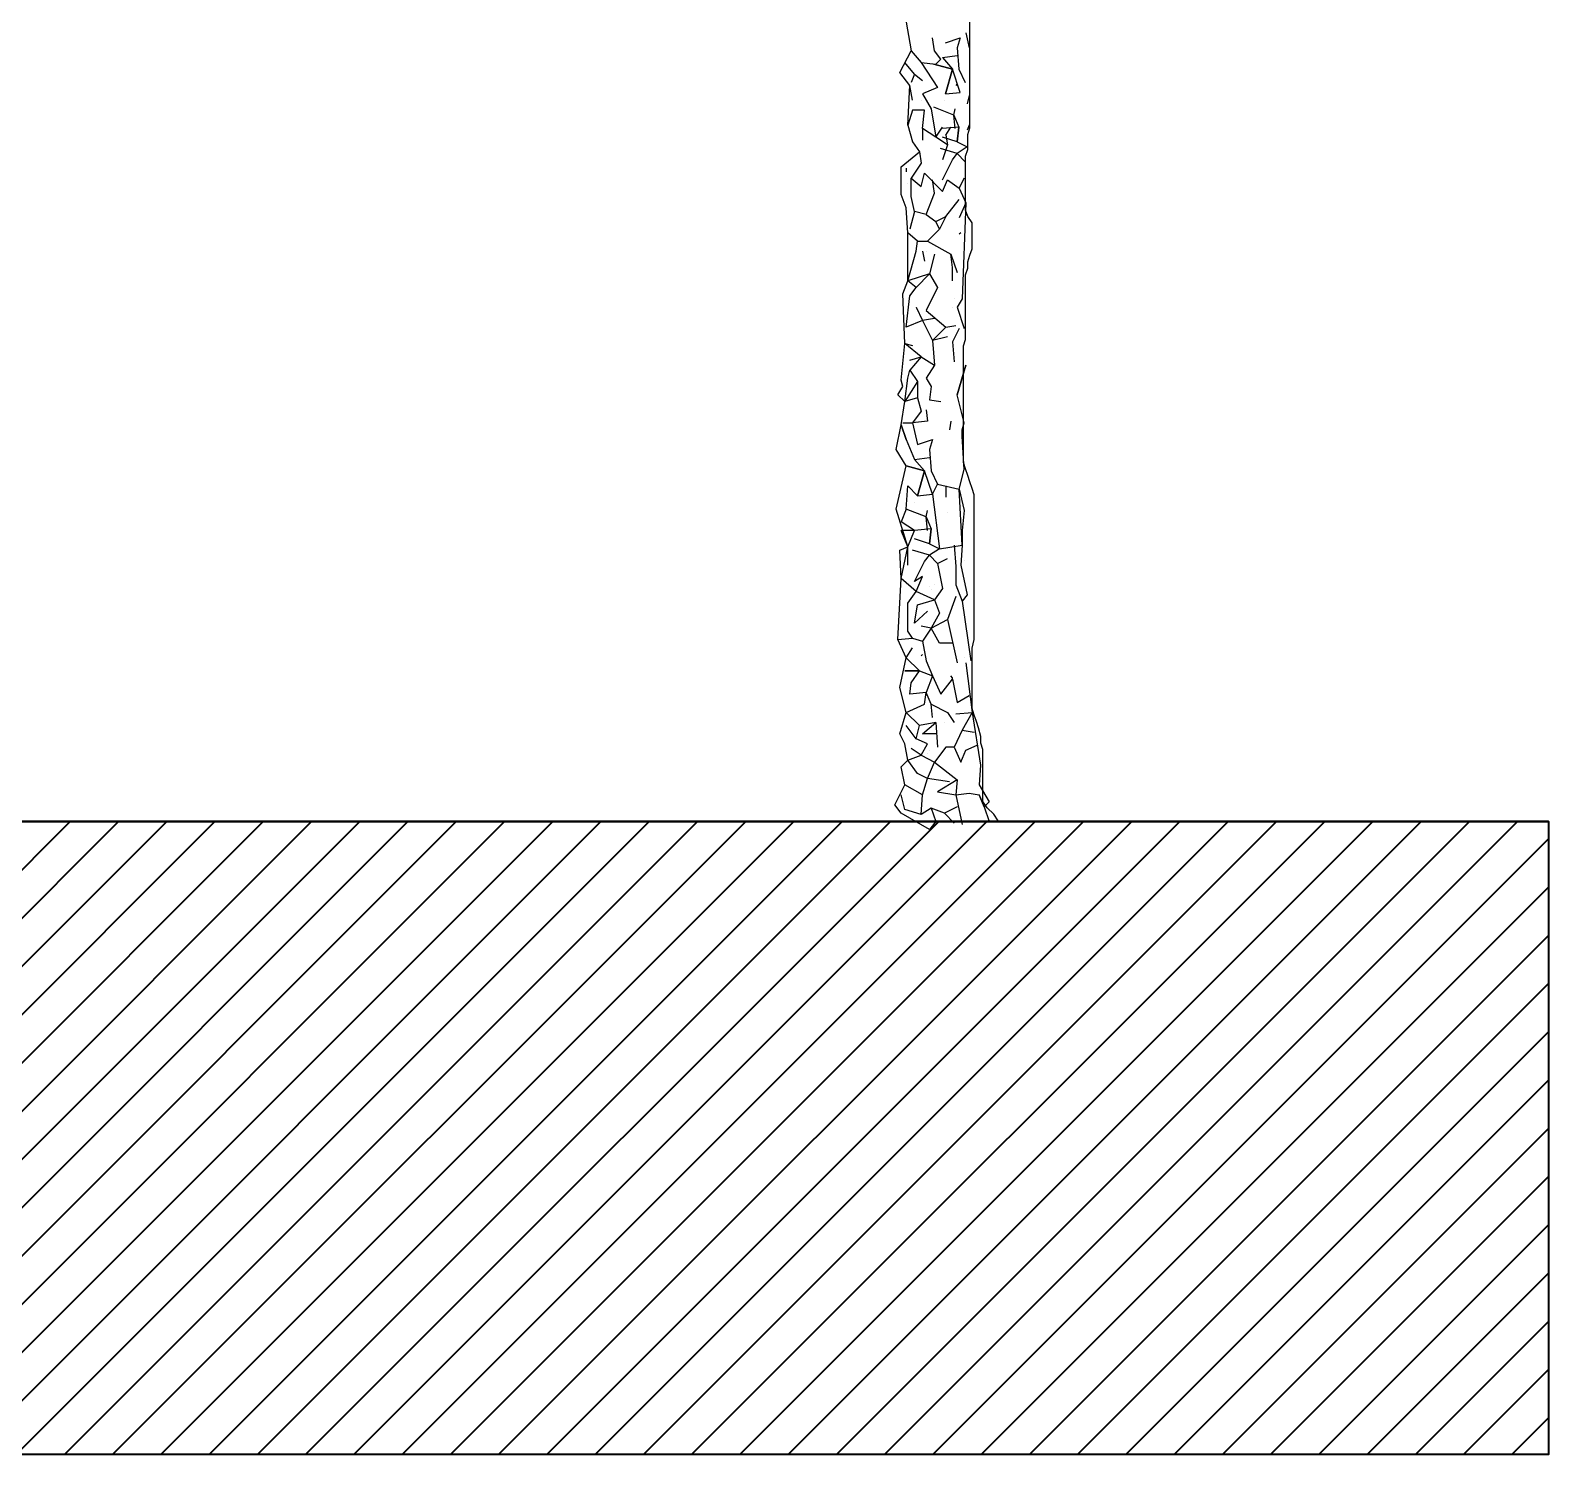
# Model space of a CAD drawing. Header units: inches. Extents: x -422522 to 22891, y -2973 to 414515.
# Drawn here: x 1369 to 1925, y -2807 to -2285 of the extents above; entities that cross this region are included whole.
import ezdxf

# ---------------------------------------------------------------- set-up
doc = ezdxf.new("R2010")
doc.units = ezdxf.units.IN
doc.header["$MEASUREMENT"] = 0
doc.layers.get('0').update_dxf_attribs({"lineweight": 40})
doc.layers.add('pino marittimo', color=7, linetype='Continuous')

# ---------------------------------------------------------------- blocks, each defined once
blk = doc.blocks.new('alberello')
at = {"layer": 'pino marittimo'}
for p, q in [((152.8933, -4.479), (152.9169, -4.6116)), ((153.1168, -4.5462), (153.1296, -4.6007)), ((152.8751, -4.6916), (152.9169, -4.6116)), ((152.9169, -4.6116), (152.9533, -4.6553)), ((153.0023, -4.6116), (152.9951, -4.5644)), ((153.026, -4.6425), (153.0023, -4.6116)), ((153.0423, -4.5826), (153.0968, -4.5644)), ((153.0968, -4.5644), (153.0859, -4.6007)), ((153.0859, -4.6007), (153.0914, -4.6789)), ((152.9296, -4.6971), (152.8933, -4.6553)), ((152.9533, -4.6553), (153.0078, -4.6607)), ((152.9533, -4.6553), (153.0132, -4.7461)), ((153.0678, -4.6789), (153.0005, -4.6607)), ((153.0005, -4.6607), (153.0678, -4.6789)), ((153.0078, -4.6607), (153.026, -4.6425)), ((153.0314, -4.6371), (153.0859, -4.6298)), ((153.0314, -4.6371), (153.0678, -4.6789)), ((152.9115, -4.7389), (152.8751, -4.6916)), ((152.9296, -4.6971), (152.9169, -4.728)), ((152.9296, -4.6971), (152.9296, -4.6971)), ((152.9296, -4.6971), (152.9587, -4.7207)), ((153.0423, -4.7698), (153.0678, -4.6789)), ((153.0678, -4.6789), (153.0423, -4.7698)), ((153.0968, -4.7643), (153.0678, -4.6789)), ((153.0914, -4.6789), (153.115, -4.728)), ((152.9042, -4.8843), (152.9115, -4.7389)), ((152.9224, -4.7934), (152.9115, -4.7389)), ((153.0132, -4.7461), (152.9587, -4.7698)), ((152.9587, -4.7698), (152.9896, -4.8243)), ((153.0423, -4.7698), (153.0968, -4.7643)), ((153.0859, -4.7334), (153.0805, -4.7389)), ((153.1296, -4.7752), (153.1223, -4.8061)), ((152.9224, -4.8297), (152.9042, -4.8843)), ((152.966, -4.8297), (152.9224, -4.8297)), ((152.9533, -4.7934), (152.9533, -4.7934)), ((152.9587, -4.897), (152.966, -4.8297)), ((152.9896, -4.8243), (153.0078, -4.9279)), ((153.0732, -4.8479), (153.0005, -4.8188)), ((153.0387, -4.7934), (153.0387, -4.7934)), ((153.0732, -4.8479), (153.0787, -4.8243)), ((152.9042, -4.8843), (152.9224, -4.946)), ((153.0078, -4.9279), (153.0314, -4.8915)), ((153.0914, -4.8915), (153.0314, -4.897)), ((153.0441, -4.9206), (153.0623, -4.8915)), ((153.0787, -4.897), (153.0732, -4.8479)), ((153.0732, -4.8479), (153.0914, -4.8915)), ((153.0859, -4.946), (153.0914, -4.8915)), ((153.0914, -4.8915), (153.0859, -4.946)), ((153.1296, -4.8843), (153.1223, -4.9024)), ((152.9224, -4.946), (152.9478, -4.9824)), ((153.0078, -4.9279), (152.9587, -4.897)), ((152.9587, -4.897), (152.9587, -4.9388)), ((153.0496, -4.9569), (153.0078, -4.9279)), ((153.0859, -4.946), (153.0314, -4.9279)), ((153.0441, -4.9206), (153.0496, -4.9569)), ((153.0859, -4.946), (153.1223, -4.9642)), ((152.8806, -5.0369), (152.9478, -4.9824)), ((152.9478, -4.9824), (152.9533, -5.0242)), ((153.0859, -4.9878), (153.0241, -4.9697)), ((153.0496, -4.9569), (153.0314, -5.0115)), ((153.0678, -5.0115), (153.0859, -4.9878)), ((153.1223, -4.9642), (153.0859, -4.9878)), ((153.0859, -4.9878), (153.115, -5.0187)), ((152.8806, -5.1387), (152.8806, -5.0369)), ((152.8987, -5.0424), (152.8987, -5.0551)), ((152.9533, -5.0242), (152.9169, -5.0787)), ((152.9533, -5.1096), (152.966, -5.0605)), ((152.966, -5.0605), (153.0314, -5.1278)), ((153.0314, -5.0842), (153.0678, -5.0115)), ((152.9042, -5.0969), (152.9042, -5.0969)), ((152.9169, -5.0787), (152.9533, -5.1096)), ((152.9169, -5.146), (152.9169, -5.0787)), ((153.0023, -5.1332), (152.9951, -5.0842)), ((153.0314, -5.1278), (153.0496, -5.0842)), ((153.0496, -5.0842), (153.0932, -5.1151)), ((153.0932, -5.1151), (153.1114, -5.0787)), ((153.1114, -5.0787), (153.0932, -5.1151)), ((153.0932, -5.1151), (153.1168, -5.1696)), ((152.8987, -5.1878), (152.8806, -5.1387)), ((152.9296, -5.2005), (152.9169, -5.146)), ((152.9714, -5.2114), (153.0023, -5.1332)), ((153.0441, -5.2187), (153.0932, -5.1569)), ((153.1168, -5.1696), (153.0932, -5.2241)), ((153.1168, -5.1696), (153.1041, -5.5204)), ((152.9042, -5.2786), (152.8987, -5.1878)), ((152.9296, -5.2005), (152.9115, -5.2659)), ((152.9714, -5.2114), (152.9296, -5.2005)), ((152.9714, -5.2114), (153.0078, -5.2368)), ((153.0078, -5.2368), (153.0441, -5.2187)), ((153.0441, -5.2187), (153.0205, -5.2659)), ((152.9042, -5.4549), (152.9042, -5.2786)), ((152.9405, -5.3095), (152.9042, -5.2786)), ((153.0205, -5.2659), (152.9769, -5.3095)), ((153.0205, -5.2659), (153.0078, -5.2368)), ((153.0987, -5.2786), (153.0932, -5.2841)), ((152.9351, -5.3459), (152.9405, -5.3095)), ((152.9405, -5.3095), (152.9769, -5.3095)), ((152.9769, -5.3095), (153.0623, -5.3568)), ((152.9042, -5.4549), (152.9351, -5.3459)), ((152.9587, -5.3459), (152.966, -5.3822)), ((152.9714, -5.3459), (152.9714, -5.3459)), ((153.0023, -5.3568), (152.9842, -5.4295)), ((153.0678, -5.4059), (153.0623, -5.3568)), ((153.0623, -5.3568), (153.0859, -5.424)), ((152.9842, -5.4295), (152.9042, -5.4549)), ((152.9351, -5.4786), (152.9842, -5.4295)), ((152.9842, -5.4295), (153.0132, -5.4786)), ((153.0678, -5.4549), (153.0678, -5.4059)), ((152.886, -5.5022), (152.9042, -5.4549)), ((152.8933, -5.6839), (152.886, -5.5022)), ((152.9351, -5.4786), (152.9042, -5.4549)), ((152.9115, -5.5095), (152.9351, -5.4786)), ((153.0132, -5.4786), (152.9714, -5.564)), ((152.8987, -5.624), (152.9115, -5.5095)), ((152.9351, -5.5513), (152.9351, -5.5513)), ((152.9351, -5.5513), (152.9587, -5.6003)), ((153.0678, -5.5513), (153.0678, -5.5513)), ((153.075, -5.5204), (153.075, -5.5204)), ((153.1041, -5.5204), (153.0859, -5.5513)), ((153.0859, -5.5513), (153.1114, -5.6294)), ((152.9587, -5.6003), (152.8987, -5.624)), ((153.0023, -5.5931), (152.9587, -5.6003)), ((152.9587, -5.6003), (152.9951, -5.673)), ((152.9714, -5.564), (153.0441, -5.624)), ((153.0441, -5.624), (152.9951, -5.673)), ((153.0496, -5.6603), (152.9951, -5.673)), ((152.9951, -5.673), (153.0023, -5.7639)), ((153.0441, -5.624), (153.0805, -5.6185)), ((153.0932, -5.6294), (153.0678, -5.6785)), ((152.8806, -5.8184), (152.8933, -5.6839)), ((152.9533, -5.733), (152.8933, -5.6839)), ((152.8933, -5.6839), (152.9224, -5.6912)), ((153.0678, -5.6785), (153.075, -5.7512)), ((152.9042, -5.8111), (152.9115, -5.7821)), ((152.9115, -5.7457), (152.9533, -5.733)), ((152.9533, -5.733), (152.9115, -5.7821)), ((152.9115, -5.7821), (152.9405, -5.8239)), ((152.9533, -5.733), (153.0023, -5.7639)), ((153.0023, -5.7639), (152.9714, -5.8111)), ((153.0859, -5.8729), (153.1168, -5.7639)), ((153.1168, -5.7639), (153.0859, -5.8729)), ((152.886, -5.842), (152.8806, -5.8184)), ((152.8933, -5.8966), (152.9042, -5.8111)), ((152.9405, -5.8239), (152.8933, -5.8966)), ((152.9405, -5.8239), (152.9405, -5.8838)), ((152.9714, -5.8111), (152.9896, -5.842)), ((152.8678, -5.8729), (152.886, -5.842)), ((152.8933, -5.8966), (152.8678, -5.8729)), ((152.9405, -5.8838), (152.8933, -5.8966)), ((152.9405, -5.8838), (152.9533, -5.9329)), ((152.9896, -5.842), (152.9842, -5.8911)), ((152.9842, -5.8911), (153.026, -5.8966)), ((153.1114, -5.9747), (153.0859, -5.8729)), ((152.8806, -5.982), (152.8933, -5.8966)), ((152.9533, -5.9329), (152.9224, -5.9747)), ((152.9714, -5.9275), (152.9769, -5.9693)), ((152.8624, -6.0729), (152.8806, -5.982)), ((152.8987, -6.0365), (152.8806, -5.982)), ((152.8806, -5.982), (152.8987, -6.0365)), ((152.886, -5.9747), (152.9224, -5.9747)), ((152.9769, -5.9693), (152.9224, -5.9747)), ((152.9224, -5.9747), (152.9405, -6.0547)), ((153.0623, -5.9693), (153.0569, -6.0002)), ((153.1041, -6.0002), (153.1114, -5.9747)), ((153.1041, -6.0238), (153.1041, -6.0002)), ((152.8987, -6.0365), (152.9296, -6.1092)), ((152.9405, -6.0547), (152.9951, -6.0365)), ((152.9951, -6.0365), (152.9842, -6.0729)), ((153.1114, -6.1456), (153.1041, -6.0238)), ((152.8987, -6.1328), (152.8624, -6.0729)), ((152.9296, -6.1092), (152.9842, -6.1019)), ((152.9296, -6.1092), (152.966, -6.151)), ((152.9842, -6.0729), (152.9896, -6.151)), ((152.8624, -6.291), (152.8987, -6.1328)), ((152.966, -6.151), (152.8987, -6.1328)), ((152.8987, -6.1328), (152.966, -6.151)), ((152.9405, -6.2419), (152.966, -6.151)), ((152.966, -6.151), (152.9405, -6.2419)), ((152.9951, -6.2364), (152.966, -6.151)), ((152.9896, -6.151), (153.0132, -6.2001)), ((153.0932, -6.2183), (153.1114, -6.1456)), ((152.8987, -6.291), (152.9042, -6.2055)), ((152.9042, -6.2055), (152.9405, -6.2419)), ((152.9951, -6.2364), (153.0132, -6.2001)), ((153.0132, -6.2001), (153.0932, -6.2183)), ((153.0441, -6.2055), (153.0441, -6.2473)), ((153.0932, -6.2183), (153.1114, -6.2964)), ((153.1041, -6.4236), (153.0932, -6.2183)), ((152.9296, -6.2655), (152.9296, -6.2655)), ((152.9405, -6.2419), (152.9951, -6.2364)), ((152.9951, -6.2364), (153.0205, -6.4363)), ((152.9042, -6.4291), (152.8624, -6.291)), ((152.8987, -6.291), (152.8806, -6.3382)), ((152.9296, -6.3691), (152.8806, -6.3382)), ((152.9714, -6.32), (152.8987, -6.291)), ((152.8987, -6.291), (152.8987, -6.291)), ((152.9714, -6.32), (152.9769, -6.2964)), ((152.9769, -6.3691), (152.9714, -6.32)), ((152.9714, -6.32), (152.9896, -6.3637)), ((153.0496, -6.3019), (153.0496, -6.3019)), ((153.1114, -6.2964), (153.1041, -6.3691)), ((152.9296, -6.3691), (152.8806, -6.3691)), ((152.9042, -6.4291), (152.8806, -6.3691)), ((152.9042, -6.4291), (152.9296, -6.3691)), ((152.9896, -6.3637), (152.9296, -6.3691)), ((152.9842, -6.4182), (152.9896, -6.3637)), ((152.9896, -6.3637), (152.9842, -6.4182)), ((153.1041, -6.3691), (153.1041, -6.4236)), ((152.8751, -6.4418), (152.9042, -6.4291)), ((152.8806, -6.5454), (152.8751, -6.4418)), ((152.8806, -6.5454), (152.9042, -6.4291)), ((152.9042, -6.4963), (152.9042, -6.4291)), ((152.9842, -6.46), (152.9224, -6.4418)), ((152.9842, -6.4182), (152.9296, -6.4)), ((152.9842, -6.4182), (153.0205, -6.4363)), ((153.0205, -6.4363), (152.9842, -6.46)), ((153.0205, -6.4363), (153.1041, -6.4236)), ((153.075, -6.4236), (153.0805, -6.5018)), ((153.1041, -6.4236), (153.0987, -6.4963)), ((152.9296, -6.5563), (152.966, -6.4836)), ((152.966, -6.4836), (152.9842, -6.46)), ((152.9842, -6.46), (153.0132, -6.4909)), ((153.0132, -6.4909), (153.0496, -6.4727)), ((153.0132, -6.4909), (153.0205, -6.5272)), ((153.0132, -6.4909), (153.0205, -6.5272)), ((153.0805, -6.5018), (153.0805, -6.569)), ((153.0987, -6.4963), (153.1223, -6.6054)), ((153.1114, -6.4781), (153.1114, -6.4781)), ((152.8678, -6.7689), (152.8806, -6.5454)), ((152.9351, -6.5926), (152.8806, -6.5454)), ((152.9587, -6.5381), (152.9296, -6.5563)), ((152.9351, -6.5926), (152.9587, -6.5381)), ((153.0205, -6.5272), (153.0314, -6.5817)), ((152.9042, -6.6363), (152.9351, -6.5926)), ((153.0023, -6.6235), (152.9351, -6.5926)), ((152.9842, -6.5745), (152.9842, -6.5745)), ((152.9896, -6.5872), (152.9896, -6.5872)), ((153.0023, -6.569), (153.0023, -6.569)), ((153.0314, -6.5817), (153.0023, -6.6235)), ((153.0805, -6.6108), (153.0496, -6.6962)), ((153.0805, -6.569), (153.1041, -6.629)), ((153.1223, -6.6054), (153.1041, -6.629)), ((152.9042, -6.738), (152.9042, -6.6363)), ((152.9296, -6.709), (152.9405, -6.6417)), ((152.9296, -6.709), (152.9769, -6.6653)), ((152.9405, -6.6417), (153.0023, -6.6235)), ((153.0205, -6.6726), (152.9896, -6.7271)), ((153.0023, -6.6235), (153.0205, -6.6726)), ((153.1041, -6.629), (153.135, -6.8471)), ((152.9896, -6.7271), (152.9533, -6.7199)), ((152.9896, -6.7271), (152.9587, -6.7744)), ((152.9896, -6.7271), (153.0496, -6.6962)), ((153.0205, -6.7817), (152.9896, -6.7271)), ((153.0496, -6.6962), (153.0859, -6.8544)), ((152.8678, -6.7689), (152.9224, -6.7635)), ((152.8987, -6.8362), (152.8678, -6.7689)), ((152.9224, -6.7635), (152.9042, -6.738)), ((152.9224, -6.7635), (152.9587, -6.7744)), ((152.9587, -6.7744), (152.9714, -6.8471)), ((153.0678, -6.7817), (153.0205, -6.7817)), ((152.8751, -6.9452), (152.8987, -6.8362)), ((152.8987, -6.8362), (152.9224, -6.7998)), ((152.9478, -6.8834), (152.8987, -6.8362)), ((152.9587, -6.8235), (152.9533, -6.8289)), ((153.1114, -6.8362), (153.1114, -6.8362)), ((152.9478, -6.8834), (152.8933, -6.8834)), ((152.8933, -6.8834), (152.9478, -6.8834)), ((152.9169, -6.9271), (152.9478, -6.8834)), ((152.9478, -6.8834), (152.9951, -6.9016)), ((152.9714, -6.8471), (152.9951, -6.9016)), ((153.1168, -6.8544), (153.1405, -7.0361)), ((152.8987, -7.0361), (152.8751, -6.9452)), ((152.9115, -6.9689), (152.9169, -6.9271)), ((152.9951, -6.9016), (152.9714, -6.9634)), ((152.9769, -6.9507), (152.9769, -6.9507)), ((152.9951, -6.9016), (153.026, -6.9689)), ((153.026, -6.9689), (153.0678, -6.9143)), ((153.0678, -6.9089), (153.0623, -6.9016)), ((153.0678, -6.9143), (153.0678, -6.9089)), ((153.0678, -6.9143), (153.0859, -6.9998)), ((152.8987, -7.0361), (152.966, -7.0052)), ((152.9714, -6.9634), (152.9115, -6.9689)), ((152.966, -7.0052), (152.9714, -6.9634)), ((152.9896, -7.0052), (152.9714, -6.9634)), ((152.9896, -7.0052), (153.0496, -7.0361)), ((152.9951, -7.0543), (152.9896, -7.0052)), ((153.0859, -6.9998), (153.1296, -6.9743)), ((152.8751, -7.1143), (152.8987, -7.0361)), ((152.9478, -7.0834), (152.8987, -7.0361)), ((153.0496, -7.0361), (153.075, -7.0725)), ((153.0805, -7.0416), (153.1405, -7.0361)), ((153.0805, -7.0416), (153.1405, -7.0361)), ((153.0805, -7.0416), (153.0805, -7.0416)), ((153.1405, -7.0361), (153.1041, -7.1015)), ((153.1405, -7.0361), (153.1714, -7.2288)), ((152.8933, -7.1506), (152.8751, -7.1143)), ((152.9351, -7.1324), (152.8987, -7.0834)), ((152.9351, -7.1324), (152.9478, -7.0834)), ((153.0078, -7.0725), (152.9478, -7.0834)), ((152.9587, -7.1143), (153.0078, -7.0725)), ((153.0078, -7.1143), (152.9587, -7.1143)), ((153.0078, -7.0725), (153.0132, -7.1633)), ((153.0387, -7.0725), (153.0387, -7.0725)), ((153.1041, -7.1015), (153.075, -7.1633)), ((153.1041, -7.1015), (153.1477, -7.1088)), ((152.9042, -7.2106), (152.8933, -7.1506)), ((152.9533, -7.1924), (152.9169, -7.1688)), ((152.9769, -7.1506), (152.9351, -7.1324)), ((152.9533, -7.1924), (152.9769, -7.1506)), ((152.9842, -7.1742), (152.9842, -7.1742)), ((153.0441, -7.1633), (153.0023, -7.2178)), ((153.075, -7.1633), (153.0441, -7.1633)), ((153.075, -7.1633), (153.0987, -7.2178)), ((153.0987, -7.2178), (153.1168, -7.1742)), ((153.1168, -7.1742), (153.1586, -7.1561)), ((152.8806, -7.236), (152.9042, -7.2106)), ((152.9042, -7.2106), (152.9533, -7.1924)), ((152.9405, -7.2597), (152.9042, -7.2106)), ((152.9533, -7.1924), (153.0023, -7.2178)), ((152.9769, -7.187), (152.9769, -7.187)), ((152.9769, -7.2778), (153.0023, -7.2178)), ((153.0023, -7.2178), (153.0859, -7.2833)), ((153.1714, -7.2288), (153.1659, -7.3015)), ((152.8933, -7.3015), (152.8806, -7.236)), ((152.9769, -7.2778), (152.9405, -7.2597)), ((152.9587, -7.3378), (152.9769, -7.2778)), ((153.0569, -7.2905), (152.9769, -7.2778)), ((153.0859, -7.2833), (153.0132, -7.3269)), ((153.0859, -7.2833), (153.0805, -7.3378)), ((153.0859, -7.2833), (153.0805, -7.3378)), ((152.8569, -7.3742), (152.8933, -7.3015)), ((152.8933, -7.3923), (152.8806, -7.3378)), ((152.9587, -7.3378), (152.8933, -7.3015)), ((152.9533, -7.4105), (152.9587, -7.3378)), ((153.0132, -7.3269), (153.0805, -7.3378)), ((153.0805, -7.3378), (153.1296, -7.3323)), ((153.0805, -7.3378), (153.1041, -7.4468)), ((153.1296, -7.3323), (153.1659, -7.3378)), ((153.1659, -7.3015), (153.2023, -7.3632)), ((153.1659, -7.3378), (153.1841, -7.3814)), ((153.1841, -7.3814), (153.1659, -7.3378)), ((152.8806, -7.405), (152.8569, -7.3742)), ((152.9533, -7.4105), (152.8933, -7.3923)), ((152.9896, -7.3869), (152.9533, -7.4105)), ((153.0387, -7.405), (152.9896, -7.3869)), ((152.9896, -7.3869), (153.0078, -7.4359)), ((153.0859, -7.3814), (153.0387, -7.405)), ((153.2023, -7.3632), (153.1841, -7.3814)), ((153.1841, -7.3814), (153.2023, -7.4359)), ((152.9842, -7.465), (152.8806, -7.405)), ((153.0078, -7.4359), (152.9842, -7.465)), ((153.2023, -7.4359), (153.0078, -7.4359)), ((153.0387, -7.405), (153.075, -7.4414))]:
    blk.add_line(p, q, dxfattribs=at)
blk.add_lwpolyline([(153.2351, -7.433), (153.2193, -7.4092), (153.1955, -7.3855), (153.1797, -7.3618), (153.1797, -7.172), (153.1718, -7.1483), (153.1718, -7.1246), (153.1639, -7.093), (153.156, -7.0692), (153.1481, -7.0455), (153.1401, -7.0218), (153.1401, -6.8004), (153.1481, -6.7688), (153.1481, -6.239), (153.1401, -6.2153), (153.1322, -6.1916), (153.1243, -6.1679), (153.1164, -6.1441), (153.1085, -6.1204), (153.1085, -5.6934), (153.1164, -5.6697), (153.1164, -5.4325), (153.1243, -5.4088), (153.1243, -5.3851), (153.1322, -5.3613), (153.1401, -5.3376), (153.1401, -5.2427), (153.1243, -5.219), (153.1164, -5.1953), (153.1164, -4.9976), (153.1243, -4.9739), (153.1243, -4.9186), (153.1322, -4.8948), (153.129, -3.2198)], dxfattribs=at)

msp = doc.modelspace()

# ---------------------------------------------------------------- hatches: boundary and pattern name
at = {"ltscale": 0.5}
h = msp.add_hatch(dxfattribs=at)
h.set_pattern_fill('ANSI31', color=256, scale=100)
h.set_pattern_definition([(45, (-10407.072, -2450.387), (-8.838835, 8.838835), [])])
h.paths.add_polyline_path([(1924.77108, -2806.91247), (1924.77108, -2574.97032), (-414.72055, -2574.97032), (-414.72055, -2806.91247)])

# ---------------------------------------------------------------- linework, layer by layer
msp.add_line((1924.77108, -2574.97032), (-414.72055, -2574.97032))
at = {"ltscale": 12}
msp.add_lwpolyline([(-414.72055, -2574.97032), (1924.77108, -2574.97032), (1924.77108, -2806.91247), (-414.72055, -2806.91247)], close=True, dxfattribs=at)

# ---------------------------------------------------------------- block references
at = {"xscale": 100, "yscale": 100, "zscale": 100}
msp.add_blockref('alberello', (-13600.47845, -1831.37599), dxfattribs=at)

doc.saveas('drawing.dxf')
